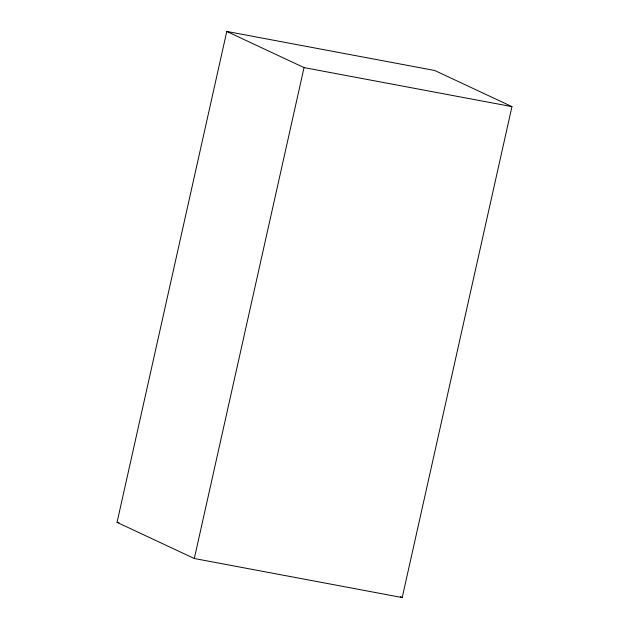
<?xml version="1.0" encoding="UTF-8"?>
<svg xmlns="http://www.w3.org/2000/svg" width="629" height="629" viewBox="0 0 629 629"><rect width="100%" height="100%" fill="white"/><g stroke="black" fill="none" stroke-linecap="round" stroke-linejoin="round"><path stroke-width="0.94" d="M117.049 522.369L226.786 31.45L434.694 70.487L511.951 106.631L402.214 597.55L194.306 558.513L117.049 522.369L118.975 522.723M194.306 558.513L304.043 67.602L226.786 31.45M304.043 67.602L511.951 106.631M400.437 596.717L402.214 597.55"/></g></svg>
